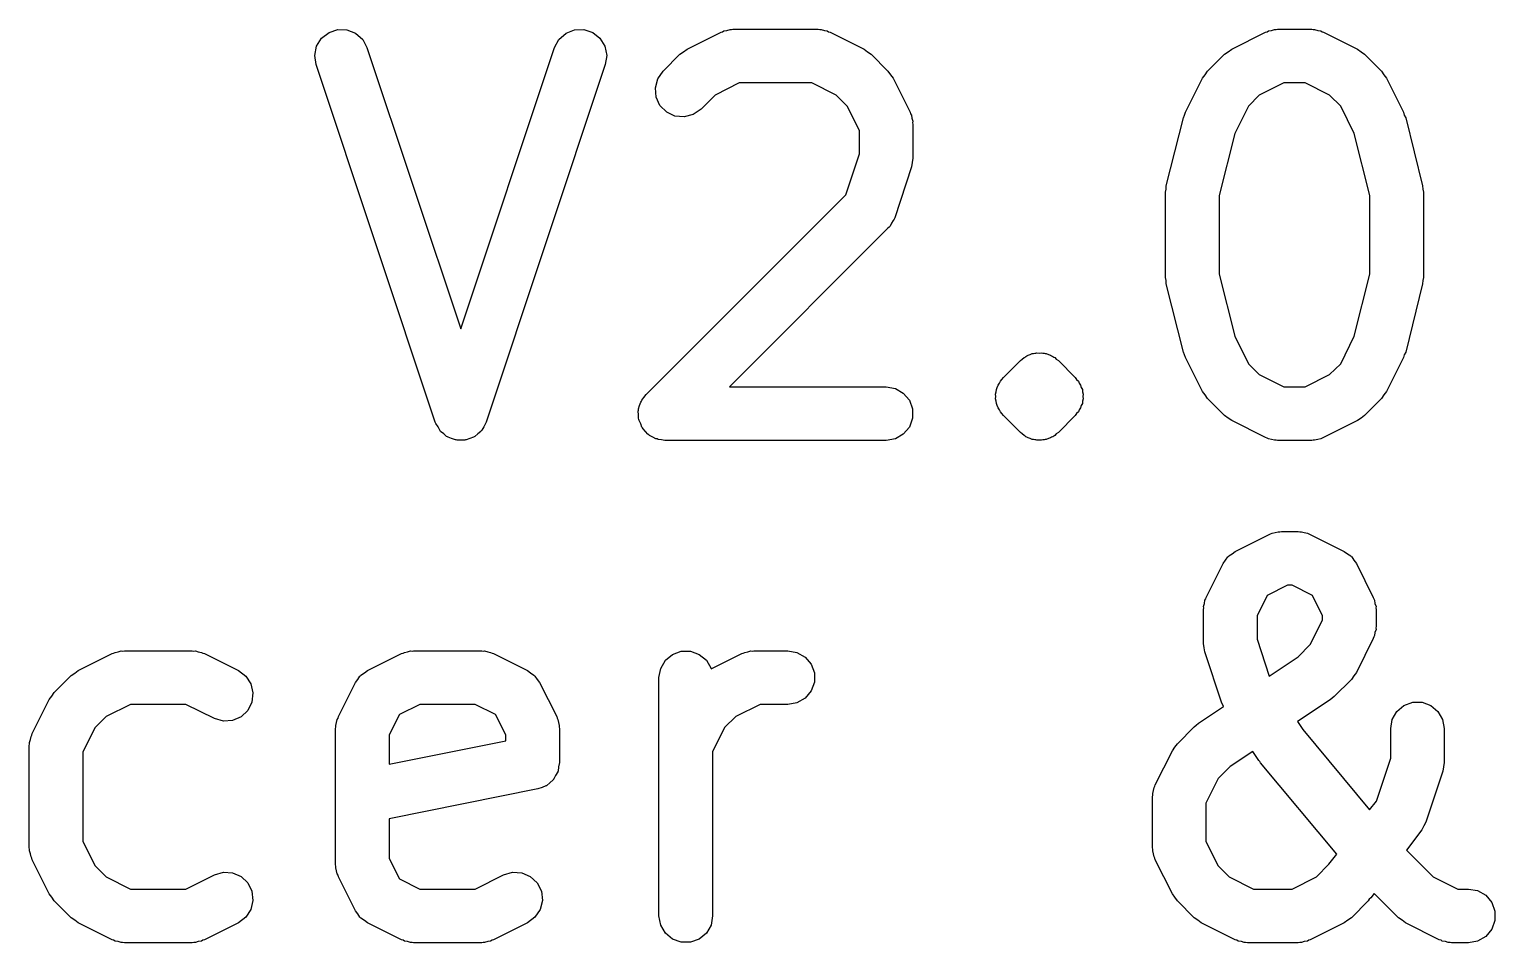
# Model space of a CAD drawing. Extents: x 142.1 to 238.7, y -137.2 to -60.7.
# Drawn here: x 166.831 to 170.932, y -99.362 to -96.807 of the extents above; entities that cross this region are included whole.
import ezdxf

# ---------------------------------------------------------------- set-up
doc = ezdxf.new("R2010")
doc.units = 0
doc.header["$MEASUREMENT"] = 0
doc.layers.add('BLACK', color=7, linetype='CONTINUOUS')

msp = doc.modelspace()

# ---------------------------------------------------------------- linework, layer by layer
at = {"layer": 'Black'}
for p, q in [((167.649, -96.8326), (167.67, -96.8164)), ((167.67, -96.8164), (167.694, -96.8082)), ((167.694, -96.8082), (167.72, -96.8089)), ((167.72, -96.8089), (167.744, -96.8185)), ((167.744, -96.8185), (167.764, -96.8358)), ((168.313, -96.8358), (168.333, -96.8185)), ((168.333, -96.8185), (168.357, -96.8089)), ((168.357, -96.8089), (168.383, -96.8082)), ((168.383, -96.8082), (168.408, -96.8164)), ((168.408, -96.8164), (168.428, -96.8326)), ((168.672, -96.8629), (168.767, -96.8153)), ((168.767, -96.8153), (168.771, -96.8141)), ((168.771, -96.8141), (168.775, -96.8119)), ((168.775, -96.8119), (168.783, -96.8104)), ((168.783, -96.8104), (168.792, -96.8079)), ((168.792, -96.8079), (168.796, -96.8081)), ((168.796, -96.8081), (168.8, -96.8074)), ((168.8, -96.8074), (169.039, -96.8074)), ((169.039, -96.8074), (169.043, -96.8081)), ((169.043, -96.8081), (169.047, -96.8079)), ((169.047, -96.8079), (169.056, -96.8104)), ((169.056, -96.8104), (169.064, -96.8119)), ((169.064, -96.8119), (169.068, -96.8141)), ((169.068, -96.8141), (169.072, -96.8153)), ((169.072, -96.8153), (169.167, -96.8629)), ((170.196, -96.8629), (170.291, -96.8153)), ((170.291, -96.8153), (170.295, -96.8141)), ((170.295, -96.8141), (170.299, -96.8119)), ((170.299, -96.8119), (170.307, -96.8104)), ((170.307, -96.8104), (170.316, -96.8079)), ((170.316, -96.8079), (170.32, -96.8081)), ((170.32, -96.8081), (170.324, -96.8074)), ((170.324, -96.8074), (170.42, -96.8074)), ((170.42, -96.8074), (170.424, -96.8081)), ((170.424, -96.8081), (170.428, -96.8079)), ((170.428, -96.8079), (170.437, -96.8104)), ((170.437, -96.8104), (170.445, -96.8119)), ((170.445, -96.8119), (170.449, -96.8141)), ((170.449, -96.8141), (170.453, -96.8153)), ((170.453, -96.8153), (170.548, -96.8629)), ((167.63, -96.8803), (167.635, -96.8548)), ((167.635, -96.8548), (167.649, -96.8326)), ((167.764, -96.8358), (167.776, -96.8587)), ((167.776, -96.8587), (168.039, -97.6452)), ((168.039, -97.6452), (168.301, -96.8587)), ((168.301, -96.8587), (168.313, -96.8358)), ((168.428, -96.8326), (168.442, -96.8548)), ((168.442, -96.8548), (168.447, -96.8803)), ((168.662, -96.8701), (168.672, -96.8629)), ((169.167, -96.8629), (169.177, -96.8701)), ((170.186, -96.8701), (170.196, -96.8629)), ((170.548, -96.8629), (170.558, -96.8701)), ((167.634, -96.9061), (167.63, -96.8803)), ((167.967, -97.9061), (167.634, -96.9061)), ((168.443, -96.9061), (168.11, -97.9061)), ((168.447, -96.8803), (168.443, -96.9061)), ((168.605, -96.9246), (168.652, -96.877)), ((168.652, -96.877), (168.662, -96.8701)), ((169.177, -96.8701), (169.187, -96.877)), ((169.187, -96.877), (169.234, -96.9246)), ((170.128, -96.9246), (170.176, -96.877)), ((170.176, -96.877), (170.186, -96.8701)), ((170.558, -96.8701), (170.568, -96.877)), ((170.568, -96.877), (170.615, -96.9246)), ((168.583, -96.9711), (168.59, -96.9459)), ((168.59, -96.9459), (168.605, -96.9246)), ((169.234, -96.9246), (169.241, -96.9344)), ((169.241, -96.9344), (169.249, -96.9441)), ((169.249, -96.9441), (169.296, -97.0393)), ((170.067, -97.0393), (170.114, -96.9441)), ((170.114, -96.9441), (170.122, -96.9344)), ((170.122, -96.9344), (170.128, -96.9246)), ((170.615, -96.9246), (170.622, -96.9344)), ((170.622, -96.9344), (170.629, -96.9441)), ((170.629, -96.9441), (170.677, -97.0393)), ((168.585, -96.997), (168.583, -96.9711)), ((168.818, -96.9574), (168.75, -96.9916)), ((169.021, -96.9574), (168.818, -96.9574)), ((169.089, -96.9916), (169.021, -96.9574)), ((170.342, -96.9574), (170.273, -96.9916)), ((170.402, -96.9574), (170.342, -96.9574)), ((170.47, -96.9916), (170.402, -96.9574)), ((168.596, -97.0206), (168.585, -96.997)), ((168.615, -97.0391), (168.596, -97.0206)), ((168.75, -96.9916), (168.711, -97.0307)), ((169.12, -97.022), (169.089, -96.9916)), ((169.154, -97.0906), (169.12, -97.022)), ((170.243, -97.022), (170.205, -97.099)), ((170.273, -96.9916), (170.243, -97.022)), ((170.501, -97.022), (170.47, -96.9916)), ((170.539, -97.099), (170.501, -97.022)), ((168.638, -97.0501), (168.615, -97.0391)), ((168.664, -97.0523), (168.638, -97.0501)), ((168.689, -97.0456), (168.664, -97.0523)), ((168.711, -97.0307), (168.689, -97.0456)), ((169.296, -97.0393), (169.297, -97.0435)), ((169.297, -97.0435), (169.3, -97.0472)), ((169.3, -97.0472), (169.301, -97.0559)), ((169.301, -97.0559), (169.304, -97.0643)), ((169.304, -97.0643), (169.303, -97.0686)), ((169.303, -97.0686), (169.304, -97.0729)), ((170.013, -97.2451), (170.061, -97.0547)), ((170.061, -97.0547), (170.064, -97.0472)), ((170.064, -97.0472), (170.067, -97.0393)), ((170.677, -97.0393), (170.679, -97.0472)), ((170.679, -97.0472), (170.683, -97.0547)), ((170.683, -97.0547), (170.73, -97.2451)), ((169.154, -97.1559), (169.154, -97.0906)), ((169.304, -97.0729), (169.304, -97.1681)), ((170.205, -97.099), (170.161, -97.2726)), ((170.583, -97.2726), (170.539, -97.099)), ((169.116, -97.2704), (169.154, -97.1559)), ((169.3, -97.1918), (169.253, -97.3347)), ((169.302, -97.1799), (169.3, -97.1918)), ((169.304, -97.1681), (169.302, -97.1799)), ((168.557, -97.8293), (169.116, -97.2704)), ((170.011, -97.2633), (170.013, -97.2543)), ((170.011, -97.5014), (170.011, -97.2633)), ((170.013, -97.2543), (170.013, -97.2451)), ((170.161, -97.2726), (170.161, -97.4922)), ((170.583, -97.4922), (170.583, -97.2726)), ((170.73, -97.2451), (170.731, -97.2543)), ((170.731, -97.2543), (170.733, -97.2633)), ((170.733, -97.2633), (170.733, -97.5014)), ((169.24, -97.3576), (169.237, -97.3604)), ((169.244, -97.3499), (169.24, -97.3576)), ((169.249, -97.3426), (169.244, -97.3499)), ((169.251, -97.3385), (169.249, -97.3426)), ((169.253, -97.3347), (169.251, -97.3385)), ((169.234, -97.364), (168.791, -97.8074)), ((169.237, -97.3604), (169.234, -97.364)), ((170.013, -97.5105), (170.011, -97.5014)), ((170.013, -97.5196), (170.013, -97.5105)), ((170.061, -97.7101), (170.013, -97.5196)), ((170.161, -97.4922), (170.205, -97.6657)), ((170.539, -97.6657), (170.583, -97.4922)), ((170.73, -97.5196), (170.683, -97.7101)), ((170.731, -97.5105), (170.73, -97.5196)), ((170.733, -97.5014), (170.731, -97.5105)), ((170.205, -97.6657), (170.243, -97.7427)), ((170.501, -97.7427), (170.539, -97.6657)), ((169.61, -97.7303), (169.615, -97.7257)), ((169.615, -97.7257), (169.618, -97.7243)), ((169.618, -97.7243), (169.62, -97.7222)), ((169.62, -97.7222), (169.623, -97.7211)), ((169.623, -97.7211), (169.626, -97.7192)), ((169.626, -97.7192), (169.632, -97.7175)), ((169.632, -97.7175), (169.638, -97.7147)), ((169.638, -97.7147), (169.641, -97.7144)), ((169.641, -97.7144), (169.645, -97.7133)), ((169.645, -97.7133), (169.648, -97.7133)), ((169.648, -97.7133), (169.651, -97.7124)), ((169.651, -97.7124), (169.658, -97.713)), ((169.658, -97.713), (169.664, -97.7124)), ((169.664, -97.7124), (169.667, -97.7133)), ((169.667, -97.7133), (169.671, -97.7133)), ((169.671, -97.7133), (169.674, -97.7144)), ((169.674, -97.7144), (169.677, -97.7147)), ((169.677, -97.7147), (169.683, -97.7175)), ((169.683, -97.7175), (169.689, -97.7192)), ((169.689, -97.7192), (169.692, -97.7211)), ((169.692, -97.7211), (169.695, -97.7222)), ((169.695, -97.7222), (169.698, -97.7243)), ((169.698, -97.7243), (169.701, -97.7257)), ((169.701, -97.7257), (169.705, -97.7303)), ((170.064, -97.7176), (170.061, -97.7101)), ((170.067, -97.7254), (170.064, -97.7176)), ((170.114, -97.8207), (170.067, -97.7254)), ((170.677, -97.7254), (170.629, -97.8207)), ((170.679, -97.7176), (170.677, -97.7254)), ((170.683, -97.7101), (170.679, -97.7176)), ((169.557, -97.7817), (169.605, -97.7341)), ((169.605, -97.7341), (169.61, -97.7303)), ((169.705, -97.7303), (169.711, -97.7341)), ((169.711, -97.7341), (169.758, -97.7817)), ((170.243, -97.7427), (170.273, -97.7731)), ((170.47, -97.7731), (170.501, -97.7427)), ((168.791, -97.8074), (169.229, -97.8074)), ((169.229, -97.8074), (169.255, -97.8119)), ((169.54, -97.8094), (169.542, -97.8031)), ((169.542, -97.8031), (169.546, -97.7977)), ((169.546, -97.7977), (169.549, -97.7917)), ((169.549, -97.7917), (169.553, -97.7871)), ((169.553, -97.7871), (169.557, -97.7817)), ((169.758, -97.7817), (169.762, -97.7871)), ((169.762, -97.7871), (169.767, -97.7917)), ((169.767, -97.7917), (169.769, -97.7977)), ((169.769, -97.7977), (169.773, -97.8031)), ((169.773, -97.8031), (169.775, -97.8094)), ((170.273, -97.7731), (170.342, -97.8074)), ((170.342, -97.8074), (170.402, -97.8074)), ((170.402, -97.8074), (170.47, -97.7731)), ((168.542, -97.8507), (168.544, -97.848)), ((168.544, -97.848), (168.545, -97.8449)), ((168.545, -97.8449), (168.551, -97.8374)), ((168.551, -97.8374), (168.557, -97.8293)), ((169.255, -97.8119), (169.277, -97.8249)), ((169.277, -97.8249), (169.294, -97.8449)), ((169.294, -97.8449), (169.303, -97.8694)), ((169.535, -97.8282), (169.537, -97.8219)), ((169.536, -97.8348), (169.535, -97.8282)), ((169.535, -97.8413), (169.536, -97.8348)), ((169.537, -97.8476), (169.535, -97.8413)), ((169.537, -97.8219), (169.538, -97.8154)), ((169.538, -97.8542), (169.537, -97.8476)), ((169.538, -97.8154), (169.54, -97.8094)), ((169.775, -97.8094), (169.778, -97.8154)), ((169.778, -97.8154), (169.778, -97.8219)), ((169.778, -97.8219), (169.78, -97.8282)), ((169.78, -97.8413), (169.778, -97.8476)), ((169.778, -97.8476), (169.778, -97.8542)), ((169.78, -97.8282), (169.779, -97.8348)), ((169.779, -97.8348), (169.78, -97.8413)), ((170.122, -97.8303), (170.114, -97.8207)), ((170.128, -97.8402), (170.122, -97.8303)), ((170.176, -97.8878), (170.128, -97.8402)), ((170.615, -97.8402), (170.568, -97.8878)), ((170.622, -97.8303), (170.615, -97.8402)), ((170.629, -97.8207), (170.622, -97.8303)), ((168.535, -97.8758), (168.536, -97.8727)), ((168.536, -97.8856), (168.535, -97.8758)), ((168.536, -97.8694), (168.539, -97.8601)), ((168.536, -97.8727), (168.536, -97.8694)), ((168.536, -97.8954), (168.536, -97.8856)), ((168.539, -97.8601), (168.542, -97.8507)), ((169.303, -97.8694), (169.303, -97.8954)), ((169.54, -97.8601), (169.538, -97.8542)), ((169.542, -97.8665), (169.54, -97.8601)), ((169.546, -97.8718), (169.542, -97.8665)), ((169.549, -97.8778), (169.546, -97.8718)), ((169.553, -97.8824), (169.549, -97.8778)), ((169.557, -97.8878), (169.553, -97.8824)), ((169.605, -97.9354), (169.557, -97.8878)), ((169.758, -97.8878), (169.711, -97.9354)), ((169.762, -97.8824), (169.758, -97.8878)), ((169.767, -97.8778), (169.762, -97.8824)), ((169.769, -97.8718), (169.767, -97.8778)), ((169.773, -97.8665), (169.769, -97.8718)), ((169.775, -97.8601), (169.773, -97.8665)), ((169.778, -97.8542), (169.775, -97.8601)), ((170.186, -97.8947), (170.176, -97.8878)), ((170.568, -97.8878), (170.558, -97.8947)), ((167.968, -97.9079), (167.967, -97.9061)), ((167.969, -97.9099), (167.968, -97.9079)), ((167.975, -97.9193), (167.969, -97.9099)), ((167.98, -97.929), (167.975, -97.9193)), ((167.981, -97.9304), (167.98, -97.929)), ((167.982, -97.9321), (167.981, -97.9304)), ((168.096, -97.9304), (168.095, -97.9321)), ((168.097, -97.929), (168.096, -97.9304)), ((168.103, -97.9193), (168.097, -97.929)), ((168.108, -97.9099), (168.103, -97.9193)), ((168.109, -97.9079), (168.108, -97.9099)), ((168.11, -97.9061), (168.109, -97.9079)), ((168.537, -97.8985), (168.536, -97.8954)), ((168.538, -97.9018), (168.537, -97.8985)), ((168.542, -97.9107), (168.538, -97.9018)), ((168.545, -97.9199), (168.542, -97.9107)), ((168.547, -97.9224), (168.545, -97.9199)), ((168.549, -97.9254), (168.547, -97.9224)), ((168.555, -97.9323), (168.549, -97.9254)), ((169.294, -97.9199), (169.277, -97.9398)), ((169.303, -97.8954), (169.294, -97.9199)), ((170.196, -97.9018), (170.186, -97.8947)), ((170.291, -97.9495), (170.196, -97.9018)), ((170.548, -97.9018), (170.453, -97.9495)), ((170.558, -97.8947), (170.548, -97.9018)), ((167.991, -97.939), (167.982, -97.9321)), ((167.999, -97.9463), (167.991, -97.939)), ((168.001, -97.947), (167.999, -97.9463)), ((168.003, -97.9483), (168.001, -97.947)), ((168.013, -97.9518), (168.003, -97.9483)), ((168.024, -97.9559), (168.013, -97.9518)), ((168.026, -97.9559), (168.024, -97.9559)), ((168.028, -97.9566), (168.026, -97.9559)), ((168.039, -97.9563), (168.028, -97.9566)), ((168.05, -97.9566), (168.039, -97.9563)), ((168.052, -97.9559), (168.05, -97.9566)), ((168.054, -97.9559), (168.052, -97.9559)), ((168.064, -97.9518), (168.054, -97.9559)), ((168.074, -97.9483), (168.064, -97.9518)), ((168.076, -97.947), (168.074, -97.9483)), ((168.078, -97.9463), (168.076, -97.947)), ((168.086, -97.939), (168.078, -97.9463)), ((168.095, -97.9321), (168.086, -97.939)), ((168.562, -97.9398), (168.555, -97.9323)), ((168.565, -97.9415), (168.562, -97.9398)), ((168.567, -97.9438), (168.565, -97.9415)), ((168.576, -97.948), (168.567, -97.9438)), ((168.584, -97.9529), (168.576, -97.948)), ((168.588, -97.9534), (168.584, -97.9529)), ((168.591, -97.9548), (168.588, -97.9534)), ((168.6, -97.9557), (168.591, -97.9548)), ((168.61, -97.9574), (168.6, -97.9557)), ((169.229, -97.9574), (168.61, -97.9574)), ((169.255, -97.9529), (169.229, -97.9574)), ((169.277, -97.9398), (169.255, -97.9529)), ((169.61, -97.9392), (169.605, -97.9354)), ((169.615, -97.9438), (169.61, -97.9392)), ((169.618, -97.9452), (169.615, -97.9438)), ((169.62, -97.9473), (169.618, -97.9452)), ((169.623, -97.9485), (169.62, -97.9473)), ((169.626, -97.9504), (169.623, -97.9485)), ((169.632, -97.9521), (169.626, -97.9504)), ((169.638, -97.9548), (169.632, -97.9521)), ((169.641, -97.9551), (169.638, -97.9548)), ((169.645, -97.9562), (169.641, -97.9551)), ((169.648, -97.9562), (169.645, -97.9562)), ((169.651, -97.9571), (169.648, -97.9562)), ((169.658, -97.9565), (169.651, -97.9571)), ((169.664, -97.9571), (169.658, -97.9565)), ((169.667, -97.9562), (169.664, -97.9571)), ((169.671, -97.9562), (169.667, -97.9562)), ((169.674, -97.9551), (169.671, -97.9562)), ((169.677, -97.9548), (169.674, -97.9551)), ((169.683, -97.9521), (169.677, -97.9548)), ((169.689, -97.9504), (169.683, -97.9521)), ((169.692, -97.9485), (169.689, -97.9504)), ((169.695, -97.9473), (169.692, -97.9485)), ((169.698, -97.9452), (169.695, -97.9473)), ((169.701, -97.9438), (169.698, -97.9452)), ((169.705, -97.9392), (169.701, -97.9438)), ((169.711, -97.9354), (169.705, -97.9392)), ((170.295, -97.9507), (170.291, -97.9495)), ((170.299, -97.9529), (170.295, -97.9507)), ((170.307, -97.9544), (170.299, -97.9529)), ((170.316, -97.9569), (170.307, -97.9544)), ((170.32, -97.9566), (170.316, -97.9569)), ((170.324, -97.9574), (170.32, -97.9566)), ((170.42, -97.9574), (170.324, -97.9574)), ((170.424, -97.9566), (170.42, -97.9574)), ((170.428, -97.9569), (170.424, -97.9566)), ((170.437, -97.9544), (170.428, -97.9569)), ((170.445, -97.9529), (170.437, -97.9544)), ((170.449, -97.9507), (170.445, -97.9529)), ((170.453, -97.9495), (170.449, -97.9507)), ((170.305, -98.2191), (170.309, -98.2169)), ((170.309, -98.2169), (170.318, -98.2154)), ((170.318, -98.2154), (170.326, -98.2129)), ((170.326, -98.2129), (170.331, -98.2131)), ((170.331, -98.2131), (170.335, -98.2124)), ((170.335, -98.2124), (170.382, -98.2124)), ((170.382, -98.2124), (170.387, -98.2131)), ((170.387, -98.2131), (170.391, -98.2129)), ((170.391, -98.2129), (170.399, -98.2154)), ((170.399, -98.2154), (170.408, -98.2169)), ((170.408, -98.2169), (170.412, -98.2191)), ((170.206, -98.2679), (170.301, -98.2203)), ((170.301, -98.2203), (170.305, -98.2191)), ((170.412, -98.2191), (170.416, -98.2203)), ((170.416, -98.2203), (170.511, -98.2679)), ((170.172, -98.3015), (170.179, -98.2926)), ((170.179, -98.2926), (170.185, -98.2834)), ((170.185, -98.2834), (170.187, -98.2822)), ((170.187, -98.2822), (170.188, -98.2805)), ((170.188, -98.2805), (170.197, -98.2745)), ((170.197, -98.2745), (170.206, -98.2679)), ((170.511, -98.2679), (170.52, -98.2745)), ((170.52, -98.2745), (170.529, -98.2805)), ((170.529, -98.2805), (170.53, -98.2822)), ((170.53, -98.2822), (170.532, -98.2834)), ((170.532, -98.2834), (170.538, -98.2926)), ((170.538, -98.2926), (170.545, -98.3015)), ((170.125, -98.3967), (170.172, -98.3015)), ((170.545, -98.3015), (170.592, -98.3967)), ((170.352, -98.3624), (170.295, -98.3909)), ((170.365, -98.3624), (170.352, -98.3624)), ((170.422, -98.3909), (170.365, -98.3624)), ((170.117, -98.4217), (170.12, -98.4132)), ((170.118, -98.426), (170.117, -98.4217)), ((170.12, -98.4132), (170.121, -98.4046)), ((170.121, -98.4046), (170.124, -98.4008)), ((170.124, -98.4008), (170.125, -98.3967)), ((170.295, -98.3909), (170.267, -98.4479)), ((170.45, -98.4479), (170.422, -98.3909)), ((170.592, -98.3967), (170.594, -98.4008)), ((170.594, -98.4008), (170.596, -98.4046)), ((170.596, -98.4046), (170.597, -98.4132)), ((170.597, -98.4132), (170.6, -98.4217)), ((170.6, -98.4217), (170.599, -98.426)), ((170.117, -98.4302), (170.118, -98.426)), ((170.117, -98.5255), (170.117, -98.4302)), ((170.267, -98.4479), (170.267, -98.5133)), ((170.416, -98.5287), (170.45, -98.4602)), ((170.45, -98.4602), (170.45, -98.4479)), ((170.599, -98.426), (170.6, -98.4302)), ((170.6, -98.4302), (170.6, -98.4779)), ((170.596, -98.5035), (170.594, -98.5073)), ((170.597, -98.4949), (170.596, -98.5035)), ((170.6, -98.4864), (170.597, -98.4949)), ((170.6, -98.4779), (170.599, -98.4821)), ((170.599, -98.4821), (170.6, -98.4864)), ((167.08, -98.5487), (167.088, -98.5462)), ((167.088, -98.5462), (167.092, -98.5465)), ((167.092, -98.5465), (167.097, -98.5457)), ((167.097, -98.5457), (167.287, -98.5457)), ((167.287, -98.5457), (167.291, -98.5465)), ((167.291, -98.5465), (167.296, -98.5462)), ((167.296, -98.5462), (167.304, -98.5487)), ((167.889, -98.5487), (167.898, -98.5462)), ((167.898, -98.5462), (167.902, -98.5465)), ((167.902, -98.5465), (167.906, -98.5457)), ((167.906, -98.5457), (168.097, -98.5457)), ((168.097, -98.5457), (168.101, -98.5465)), ((168.101, -98.5465), (168.105, -98.5462)), ((168.105, -98.5462), (168.114, -98.5487)), ((168.631, -98.5558), (168.655, -98.5469)), ((168.655, -98.5469), (168.681, -98.5469)), ((168.681, -98.5469), (168.706, -98.5558)), ((168.842, -98.5487), (168.85, -98.5462)), ((168.85, -98.5462), (168.854, -98.5465)), ((168.854, -98.5465), (168.859, -98.5457)), ((168.859, -98.5457), (168.954, -98.5457)), ((168.954, -98.5457), (168.979, -98.5502)), ((170.119, -98.5373), (170.117, -98.5255)), ((170.121, -98.5492), (170.119, -98.5373)), ((170.267, -98.5133), (170.301, -98.6164)), ((170.382, -98.5624), (170.416, -98.5287)), ((170.592, -98.5114), (170.545, -98.6066)), ((170.594, -98.5073), (170.592, -98.5114)), ((166.968, -98.6013), (167.063, -98.5536)), ((167.063, -98.5536), (167.067, -98.5524)), ((167.067, -98.5524), (167.071, -98.5502)), ((167.071, -98.5502), (167.08, -98.5487)), ((167.304, -98.5487), (167.313, -98.5502)), ((167.313, -98.5502), (167.317, -98.5524)), ((167.317, -98.5524), (167.321, -98.5536)), ((167.321, -98.5536), (167.416, -98.6013)), ((167.777, -98.6013), (167.873, -98.5536)), ((167.873, -98.5536), (167.877, -98.5524)), ((167.877, -98.5524), (167.881, -98.5502)), ((167.881, -98.5502), (167.889, -98.5487)), ((168.114, -98.5487), (168.122, -98.5502)), ((168.122, -98.5502), (168.126, -98.5524)), ((168.126, -98.5524), (168.13, -98.5536)), ((168.13, -98.5536), (168.225, -98.6013)), ((168.598, -98.5951), (168.611, -98.5725)), ((168.611, -98.5725), (168.631, -98.5558)), ((168.706, -98.5558), (168.726, -98.5725)), ((168.726, -98.5725), (168.739, -98.5951)), ((168.739, -98.5967), (168.825, -98.5536)), ((168.825, -98.5536), (168.829, -98.5524)), ((168.829, -98.5524), (168.833, -98.5502)), ((168.833, -98.5502), (168.842, -98.5487)), ((168.979, -98.5502), (169.002, -98.5633)), ((169.002, -98.5633), (169.019, -98.5832)), ((169.019, -98.5832), (169.028, -98.6077)), ((170.168, -98.692), (170.121, -98.5492)), ((170.301, -98.6164), (170.382, -98.5624)), ((166.901, -98.6629), (166.948, -98.6153)), ((166.948, -98.6153), (166.958, -98.6084)), ((166.958, -98.6084), (166.968, -98.6013)), ((167.416, -98.6013), (167.437, -98.6168)), ((167.437, -98.6168), (167.451, -98.6385)), ((167.744, -98.6348), (167.75, -98.626)), ((167.75, -98.626), (167.756, -98.6168)), ((167.756, -98.6168), (167.758, -98.6155)), ((167.758, -98.6155), (167.759, -98.6139)), ((167.759, -98.6139), (167.769, -98.6078)), ((167.769, -98.6078), (167.777, -98.6013)), ((168.225, -98.6013), (168.234, -98.6078)), ((168.234, -98.6078), (168.243, -98.6139)), ((168.243, -98.6139), (168.245, -98.6155)), ((168.245, -98.6155), (168.246, -98.6168)), ((168.246, -98.6168), (168.252, -98.626)), ((168.252, -98.626), (168.259, -98.6348)), ((168.593, -98.6207), (168.598, -98.5951)), ((168.593, -99.2874), (168.593, -98.6207)), ((168.739, -98.5951), (168.739, -98.5967)), ((169.028, -98.6077), (169.028, -98.6337)), ((170.531, -98.6261), (170.483, -98.6737)), ((170.538, -98.6163), (170.531, -98.6261)), ((170.545, -98.6066), (170.538, -98.6163)), ((166.894, -98.6728), (166.901, -98.6629)), ((167.451, -98.6385), (167.457, -98.6638)), ((167.457, -98.6638), (167.454, -98.6897)), ((167.696, -98.73), (167.744, -98.6348)), ((168.259, -98.6348), (168.307, -98.73)), ((169.019, -98.6582), (169.002, -98.6782)), ((169.028, -98.6337), (169.019, -98.6582)), ((166.839, -98.7776), (166.887, -98.6824)), ((166.887, -98.6824), (166.894, -98.6728)), ((167.114, -98.6957), (167.046, -98.73)), ((167.269, -98.6957), (167.114, -98.6957)), ((167.349, -98.7354), (167.269, -98.6957)), ((167.454, -98.6897), (167.443, -98.713)), ((167.924, -98.6957), (167.867, -98.7242)), ((168.079, -98.6957), (167.924, -98.6957)), ((168.136, -98.7242), (168.079, -98.6957)), ((168.876, -98.6957), (168.808, -98.73)), ((168.954, -98.6957), (168.876, -98.6957)), ((168.979, -98.6912), (168.954, -98.6957)), ((169.002, -98.6782), (168.979, -98.6912)), ((170.103, -98.7488), (170.173, -98.7016)), ((170.173, -98.7008), (170.168, -98.692)), ((170.173, -98.7016), (170.173, -98.7008)), ((170.472, -98.6831), (170.38, -98.7441)), ((170.477, -98.678), (170.472, -98.6831)), ((170.483, -98.6737), (170.477, -98.678)), ((170.658, -98.7154), (170.678, -98.6986)), ((170.678, -98.6986), (170.703, -98.6897)), ((170.703, -98.6897), (170.729, -98.6897)), ((170.729, -98.6897), (170.753, -98.6986)), ((170.753, -98.6986), (170.773, -98.7154)), ((167.046, -98.73), (167.015, -98.7604)), ((167.374, -98.7428), (167.349, -98.7354)), ((167.4, -98.7413), (167.374, -98.7428)), ((167.424, -98.7309), (167.4, -98.7413)), ((167.443, -98.713), (167.424, -98.7309)), ((167.689, -98.755), (167.691, -98.7466)), ((167.691, -98.7466), (167.693, -98.7379)), ((167.693, -98.7379), (167.695, -98.7342)), ((167.695, -98.7342), (167.696, -98.73)), ((167.867, -98.7242), (167.838, -98.7813)), ((168.165, -98.7813), (168.136, -98.7242)), ((168.307, -98.73), (168.308, -98.7342)), ((168.308, -98.7342), (168.31, -98.7379)), ((168.31, -98.7379), (168.312, -98.7466)), ((168.312, -98.7466), (168.314, -98.755)), ((168.808, -98.73), (168.777, -98.7604)), ((170.097, -98.7539), (170.103, -98.7488)), ((170.38, -98.7441), (170.395, -98.7662)), ((170.641, -98.7636), (170.645, -98.7379)), ((170.645, -98.7379), (170.658, -98.7154)), ((170.773, -98.7154), (170.786, -98.7379)), ((170.786, -98.7379), (170.791, -98.7636)), ((166.834, -98.7942), (166.836, -98.7855)), ((166.836, -98.7855), (166.838, -98.7818)), ((166.838, -98.7818), (166.839, -98.7776)), ((167.015, -98.7604), (166.981, -98.8289)), ((167.688, -98.7636), (167.689, -98.7593)), ((167.688, -99.1445), (167.688, -98.7636)), ((167.689, -98.7593), (167.689, -98.755)), ((167.838, -98.7813), (167.838, -98.8626)), ((168.165, -98.7973), (168.165, -98.7813)), ((168.314, -98.755), (168.314, -98.7593)), ((168.314, -98.7593), (168.315, -98.7636)), ((168.315, -98.7636), (168.315, -98.8588)), ((168.777, -98.7604), (168.743, -98.8289)), ((170.044, -98.8058), (170.091, -98.7582)), ((170.091, -98.7582), (170.097, -98.7539)), ((170.395, -98.7662), (170.582, -98.9911)), ((170.641, -98.8466), (170.641, -98.7636)), ((170.791, -98.7636), (170.791, -98.8588)), ((166.831, -98.8112), (166.832, -98.8069)), ((166.831, -99.0969), (166.831, -98.8112)), ((166.832, -98.8026), (166.834, -98.7942)), ((166.832, -98.8069), (166.832, -98.8026)), ((166.981, -98.8289), (166.981, -99.0792)), ((167.838, -98.8626), (168.165, -98.7973)), ((168.743, -98.8289), (168.743, -99.2874)), ((169.982, -98.9205), (170.03, -98.8253)), ((170.03, -98.8253), (170.037, -98.8156)), ((170.037, -98.8156), (170.044, -98.8058)), ((170.255, -98.8273), (170.192, -98.8695)), ((170.272, -98.8528), (170.255, -98.8273)), ((168.312, -98.8708), (168.311, -98.8828)), ((168.315, -98.8588), (168.312, -98.8708)), ((170.192, -98.8695), (170.158, -98.9032)), ((170.275, -98.8557), (170.272, -98.8528)), ((170.277, -98.8592), (170.275, -98.8557)), ((170.49, -99.1144), (170.277, -98.8592)), ((170.601, -98.9664), (170.641, -98.8466)), ((170.789, -98.8706), (170.787, -98.8825)), ((170.791, -98.8588), (170.789, -98.8706)), ((168.288, -98.9148), (168.279, -98.9229)), ((168.297, -98.907), (168.288, -98.9148)), ((168.298, -98.9057), (168.297, -98.9063)), ((168.297, -98.9063), (168.297, -98.907)), ((168.304, -98.895), (168.298, -98.9057)), ((168.31, -98.8845), (168.304, -98.895)), ((168.311, -98.8828), (168.31, -98.8836)), ((168.31, -98.8836), (168.31, -98.8845)), ((170.158, -98.9032), (170.124, -98.9718)), ((170.787, -98.8825), (170.739, -99.0254)), ((168.254, -98.9324), (167.838, -99.0155)), ((168.266, -98.9279), (168.254, -98.9324)), ((168.277, -98.9238), (168.266, -98.9279)), ((168.278, -98.9232), (168.277, -98.9238)), ((168.279, -98.9229), (168.278, -98.9232)), ((169.974, -98.954), (169.975, -98.9498)), ((169.974, -99.0969), (169.974, -98.954)), ((169.975, -98.9455), (169.977, -98.9371)), ((169.975, -98.9498), (169.975, -98.9455)), ((169.977, -98.9371), (169.979, -98.9284)), ((169.979, -98.9284), (169.981, -98.9246)), ((169.981, -98.9246), (169.982, -98.9205)), ((170.124, -98.9718), (170.124, -99.0792)), ((170.582, -98.9911), (170.601, -98.9664)), ((167.838, -99.0155), (167.838, -99.1268)), ((170.734, -99.0359), (170.728, -99.0467)), ((170.739, -99.0254), (170.734, -99.0359)), ((166.981, -99.0792), (167.015, -99.1477)), ((170.124, -99.0792), (170.158, -99.1477)), ((170.728, -99.0467), (170.685, -99.1035)), ((166.832, -99.1012), (166.831, -99.0969)), ((166.832, -99.1055), (166.832, -99.1012)), ((166.834, -99.1139), (166.832, -99.1055)), ((166.836, -99.1226), (166.834, -99.1139)), ((169.975, -99.1012), (169.974, -99.0969)), ((169.975, -99.1055), (169.975, -99.1012)), ((169.977, -99.1139), (169.975, -99.1055)), ((169.979, -99.1226), (169.977, -99.1139)), ((170.468, -99.1429), (170.49, -99.1144)), ((170.685, -99.1035), (170.76, -99.1781)), ((166.838, -99.1263), (166.836, -99.1226)), ((166.839, -99.1304), (166.838, -99.1263)), ((166.887, -99.2257), (166.839, -99.1304)), ((167.015, -99.1477), (167.046, -99.1781)), ((167.689, -99.1488), (167.688, -99.1445)), ((167.689, -99.1531), (167.689, -99.1488)), ((167.691, -99.1615), (167.689, -99.1531)), ((167.693, -99.1702), (167.691, -99.1615)), ((167.838, -99.1268), (167.867, -99.1839)), ((169.981, -99.1263), (169.979, -99.1226)), ((169.982, -99.1304), (169.981, -99.1263)), ((170.03, -99.2257), (169.982, -99.1304)), ((170.158, -99.1477), (170.189, -99.1781)), ((170.433, -99.1781), (170.468, -99.1429)), ((167.046, -99.1781), (167.114, -99.2124)), ((167.269, -99.2124), (167.349, -99.1727)), ((167.349, -99.1727), (167.374, -99.1653)), ((167.374, -99.1653), (167.4, -99.1668)), ((167.4, -99.1668), (167.424, -99.1772)), ((167.424, -99.1772), (167.443, -99.1951)), ((167.443, -99.1951), (167.454, -99.2184)), ((167.695, -99.1739), (167.693, -99.1702)), ((167.696, -99.1781), (167.695, -99.1739)), ((167.744, -99.2733), (167.696, -99.1781)), ((167.867, -99.1839), (167.924, -99.2124)), ((168.079, -99.2124), (168.158, -99.1727)), ((168.158, -99.1727), (168.183, -99.1653)), ((168.183, -99.1653), (168.209, -99.1668)), ((168.209, -99.1668), (168.233, -99.1772)), ((168.233, -99.1772), (168.252, -99.1951)), ((168.252, -99.1951), (168.264, -99.2184)), ((170.189, -99.1781), (170.257, -99.2124)), ((170.365, -99.2124), (170.433, -99.1781)), ((170.76, -99.1781), (170.829, -99.2124)), ((166.894, -99.2353), (166.887, -99.2257)), ((166.901, -99.2452), (166.894, -99.2353)), ((167.114, -99.2124), (167.269, -99.2124)), ((167.454, -99.2184), (167.457, -99.2443)), ((167.924, -99.2124), (168.079, -99.2124)), ((168.264, -99.2184), (168.267, -99.2443)), ((170.037, -99.2353), (170.03, -99.2257)), ((170.044, -99.2452), (170.037, -99.2353)), ((170.257, -99.2124), (170.365, -99.2124)), ((170.581, -99.2408), (170.578, -99.2452)), ((170.585, -99.2371), (170.581, -99.2408)), ((170.595, -99.2247), (170.585, -99.2371)), ((170.663, -99.2928), (170.595, -99.2247)), ((170.829, -99.2124), (170.859, -99.2124)), ((170.859, -99.2124), (170.884, -99.2169)), ((170.884, -99.2169), (170.907, -99.2299)), ((170.907, -99.2299), (170.924, -99.2499)), ((166.948, -99.2928), (166.901, -99.2452)), ((167.451, -99.2696), (167.437, -99.2913)), ((167.457, -99.2443), (167.451, -99.2696)), ((167.75, -99.2821), (167.744, -99.2733)), ((167.756, -99.2913), (167.75, -99.2821)), ((168.261, -99.2696), (168.246, -99.2913)), ((168.267, -99.2443), (168.261, -99.2696)), ((170.091, -99.2928), (170.044, -99.2452)), ((170.578, -99.2452), (170.531, -99.2928)), ((170.924, -99.2499), (170.932, -99.2744)), ((170.932, -99.2744), (170.932, -99.3004)), ((166.958, -99.2997), (166.948, -99.2928)), ((166.968, -99.3068), (166.958, -99.2997)), ((167.063, -99.3545), (166.968, -99.3068)), ((167.416, -99.3068), (167.321, -99.3545)), ((167.437, -99.2913), (167.416, -99.3068)), ((167.758, -99.2926), (167.756, -99.2913)), ((167.759, -99.2942), (167.758, -99.2926)), ((167.769, -99.3003), (167.759, -99.2942)), ((167.777, -99.3068), (167.769, -99.3003)), ((167.873, -99.3545), (167.777, -99.3068)), ((168.225, -99.3068), (168.13, -99.3545)), ((168.246, -99.2913), (168.225, -99.3068)), ((168.598, -99.313), (168.593, -99.2874)), ((168.611, -99.3356), (168.598, -99.313)), ((168.739, -99.313), (168.726, -99.3356)), ((168.743, -99.2874), (168.739, -99.313)), ((170.101, -99.2997), (170.091, -99.2928)), ((170.111, -99.3068), (170.101, -99.2997)), ((170.206, -99.3545), (170.111, -99.3068)), ((170.511, -99.3068), (170.416, -99.3545)), ((170.521, -99.2997), (170.511, -99.3068)), ((170.531, -99.2928), (170.521, -99.2997)), ((170.673, -99.2997), (170.663, -99.2928)), ((170.682, -99.3068), (170.673, -99.2997)), ((170.777, -99.3545), (170.682, -99.3068)), ((170.924, -99.3249), (170.907, -99.3448)), ((170.932, -99.3004), (170.924, -99.3249)), ((167.067, -99.3557), (167.063, -99.3545)), ((167.071, -99.3579), (167.067, -99.3557)), ((167.08, -99.3594), (167.071, -99.3579)), ((167.088, -99.3619), (167.08, -99.3594)), ((167.092, -99.3616), (167.088, -99.3619)), ((167.097, -99.3624), (167.092, -99.3616)), ((167.287, -99.3624), (167.097, -99.3624)), ((167.291, -99.3616), (167.287, -99.3624)), ((167.296, -99.3619), (167.291, -99.3616)), ((167.304, -99.3594), (167.296, -99.3619)), ((167.313, -99.3579), (167.304, -99.3594)), ((167.317, -99.3557), (167.313, -99.3579)), ((167.321, -99.3545), (167.317, -99.3557)), ((167.877, -99.3557), (167.873, -99.3545)), ((167.881, -99.3579), (167.877, -99.3557)), ((167.889, -99.3594), (167.881, -99.3579)), ((167.898, -99.3619), (167.889, -99.3594)), ((167.902, -99.3616), (167.898, -99.3619)), ((167.906, -99.3624), (167.902, -99.3616)), ((168.097, -99.3624), (167.906, -99.3624)), ((168.101, -99.3616), (168.097, -99.3624)), ((168.105, -99.3619), (168.101, -99.3616)), ((168.114, -99.3594), (168.105, -99.3619)), ((168.122, -99.3579), (168.114, -99.3594)), ((168.126, -99.3557), (168.122, -99.3579)), ((168.13, -99.3545), (168.126, -99.3557)), ((168.631, -99.3523), (168.611, -99.3356)), ((168.655, -99.3612), (168.631, -99.3523)), ((168.681, -99.3612), (168.655, -99.3612)), ((168.706, -99.3523), (168.681, -99.3612)), ((168.726, -99.3356), (168.706, -99.3523)), ((170.21, -99.3557), (170.206, -99.3545)), ((170.214, -99.3579), (170.21, -99.3557)), ((170.223, -99.3594), (170.214, -99.3579)), ((170.231, -99.3619), (170.223, -99.3594)), ((170.235, -99.3616), (170.231, -99.3619)), ((170.24, -99.3624), (170.235, -99.3616)), ((170.382, -99.3624), (170.24, -99.3624)), ((170.387, -99.3616), (170.382, -99.3624)), ((170.391, -99.3619), (170.387, -99.3616)), ((170.399, -99.3594), (170.391, -99.3619)), ((170.408, -99.3579), (170.399, -99.3594)), ((170.412, -99.3557), (170.408, -99.3579)), ((170.416, -99.3545), (170.412, -99.3557)), ((170.782, -99.3557), (170.777, -99.3545)), ((170.785, -99.3579), (170.782, -99.3557)), ((170.794, -99.3594), (170.785, -99.3579)), ((170.802, -99.3619), (170.794, -99.3594)), ((170.807, -99.3616), (170.802, -99.3619)), ((170.811, -99.3624), (170.807, -99.3616)), ((170.859, -99.3624), (170.811, -99.3624)), ((170.884, -99.3579), (170.859, -99.3624)), ((170.907, -99.3448), (170.884, -99.3579))]:
    msp.add_line(p, q, dxfattribs=at)

doc.saveas('drawing.dxf')
